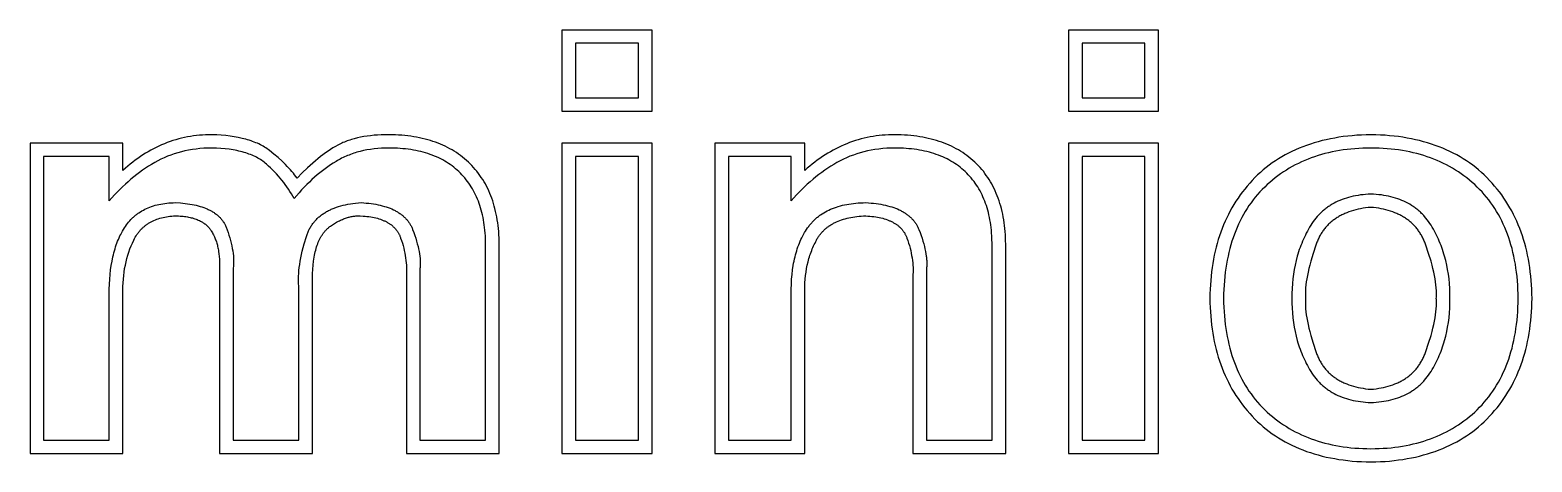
# Model space of a CAD drawing. Header units: millimetres. Extents: x -65 to 613, y -58 to 125.
# Drawn here: x 248.1 to 423.9, y -41.2 to 9.3 of the extents above; entities that cross this region are included whole.
import ezdxf

# ---------------------------------------------------------------- set-up
doc = ezdxf.new("R2010")
doc.units = ezdxf.units.MM
doc.header["$MEASUREMENT"] = 0
doc.layers.add('DEFAULT', color=7, linetype='Continuous')

msp = doc.modelspace()

# ---------------------------------------------------------------- linework, layer by layer
at = {"layer": 'DEFAULT'}
for points in [[(310.39, -0.16), (320.93, -0.16), (320.93, 9.34), (310.39, 9.34), (310.39, -0.16)], [(369.66, -0.16), (380.2, -0.16), (380.2, 9.34), (369.66, 9.34), (369.66, -0.16)], [(311.98, 7.79), (311.98, 1.39), (319.33, 1.39), (319.33, 7.79), (311.98, 7.79)], [(371.26, 7.79), (371.26, 1.39), (378.6, 1.39), (378.6, 7.79), (371.26, 7.79)], [(248.14, -40.23), (259, -40.23), (259, -21.6), (259.01, -20.7), (259.03, -20.27), (259.06, -19.83), (259.1, -19.41), (259.15, -18.99), (259.21, -18.59), (259.29, -18.18), (259.37, -17.79), (259.47, -17.41), (259.57, -17.03), (259.69, -16.66), (259.82, -16.29), (259.96, -15.94), (260.11, -15.59), (260.27, -15.25), (260.36, -15.08), (260.45, -14.92), (260.54, -14.76), (260.59, -14.69), (260.64, -14.61), (260.69, -14.54), (260.74, -14.46), (260.79, -14.39), (260.85, -14.32), (260.9, -14.25), (260.96, -14.19), (261.02, -14.12), (261.08, -14.06), (261.14, -13.99), (261.2, -13.93), (261.26, -13.87), (261.32, -13.81), (261.38, -13.75), (261.45, -13.69), (261.52, -13.64), (261.58, -13.58), (261.65, -13.53), (261.72, -13.48), (261.79, -13.42), (261.86, -13.37), (261.93, -13.33), (262.01, -13.28), (262.08, -13.23), (262.16, -13.19), (262.23, -13.14), (262.31, -13.1), (262.39, -13.06), (262.47, -13.02), (262.55, -12.98), (262.63, -12.94), (262.8, -12.87), (262.97, -12.81), (263.15, -12.75), (263.33, -12.69), (263.52, -12.64), (263.71, -12.59), (263.9, -12.55), (264.1, -12.52), (264.3, -12.49), (264.51, -12.46), (264.72, -12.44), (264.93, -12.42), (265.15, -12.41), (265.52, -12.42), (265.7, -12.43), (265.88, -12.45), (266.05, -12.46), (266.22, -12.48), (266.38, -12.5), (266.55, -12.53), (266.7, -12.56), (266.86, -12.59), (267.01, -12.63), (267.15, -12.66), (267.29, -12.71), (267.43, -12.75), (267.57, -12.8), (267.7, -12.85), (267.83, -12.9), (267.95, -12.96), (268.07, -13.02), (268.18, -13.08), (268.24, -13.11), (268.3, -13.15), (268.35, -13.18), (268.41, -13.22), (268.46, -13.25), (268.51, -13.29), (268.56, -13.33), (268.61, -13.36), (268.66, -13.4), (268.71, -13.44), (268.75, -13.48), (268.8, -13.52), (268.85, -13.57), (268.89, -13.61), (268.93, -13.65), (268.98, -13.7), (269.02, -13.74), (269.06, -13.79), (269.1, -13.83), (269.14, -13.88), (269.17, -13.93), (269.21, -13.98), (269.25, -14.03), (269.28, -14.08), (269.35, -14.18), (269.42, -14.29), (269.48, -14.4), (269.54, -14.5), (269.6, -14.62), (269.65, -14.73), (269.71, -14.85), (269.76, -14.97), (269.81, -15.09), (269.86, -15.21), (269.9, -15.34), (269.95, -15.46), (269.99, -15.59), (270.02, -15.73), (270.06, -15.86), (270.09, -16), (270.12, -16.14), (270.15, -16.28), (270.18, -16.42), (270.21, -16.57), (270.25, -16.87), (270.28, -17.17), (270.3, -17.49), (270.32, -17.82), (270.32, -18.15), (270.32, -40.23), (281.19, -40.23), (281.19, -19.18), (281.22, -18.67), (281.26, -18.17), (281.32, -17.7), (281.35, -17.47), (281.39, -17.25), (281.43, -17.03), (281.47, -16.82), (281.52, -16.62), (281.57, -16.42), (281.62, -16.22), (281.68, -16.04), (281.74, -15.85), (281.8, -15.68), (281.87, -15.51), (281.94, -15.34), (282.02, -15.18), (282.09, -15.03), (282.18, -14.88), (282.22, -14.81), (282.26, -14.74), (282.31, -14.67), (282.35, -14.6), (282.4, -14.53), (282.44, -14.47), (282.49, -14.4), (282.54, -14.34), (282.59, -14.28), (282.64, -14.22), (282.69, -14.16), (282.74, -14.11), (282.79, -14.05), (282.84, -14), (282.9, -13.95), (282.95, -13.9), (283.01, -13.85), (283.07, -13.8), (283.12, -13.75), (283.18, -13.71), (283.24, -13.66), (283.3, -13.62), (283.54, -13.46), (283.78, -13.31), (284.02, -13.17), (284.25, -13.05), (284.37, -12.99), (284.48, -12.93), (284.6, -12.88), (284.71, -12.83), (284.83, -12.78), (284.94, -12.74), (285.05, -12.69), (285.17, -12.65), (285.28, -12.62), (285.39, -12.58), (285.5, -12.55), (285.61, -12.53), (285.72, -12.5), (285.83, -12.48), (285.94, -12.46), (286.04, -12.44), (286.15, -12.43), (286.26, -12.42), (286.36, -12.41), (286.47, -12.4), (286.58, -12.4), (286.68, -12.4), (286.78, -12.41), (287.12, -12.43), (287.35, -12.45), (287.57, -12.47), (287.79, -12.5), (288, -12.53), (288.21, -12.57), (288.41, -12.61), (288.6, -12.65), (288.79, -12.7), (288.97, -12.75), (289.15, -12.81), (289.32, -12.87), (289.48, -12.94), (289.56, -12.98), (289.64, -13.01), (289.72, -13.05), (289.8, -13.09), (289.87, -13.12), (289.94, -13.17), (290.02, -13.21), (290.09, -13.25), (290.15, -13.29), (290.22, -13.34), (290.29, -13.38), (290.35, -13.43), (290.42, -13.48), (290.48, -13.52), (290.54, -13.57), (290.59, -13.62), (290.65, -13.68), (290.71, -13.73), (290.76, -13.78), (290.81, -13.84), (290.87, -13.89), (290.92, -13.95), (290.96, -14.01), (291.01, -14.07), (291.06, -14.13), (291.1, -14.19), (291.14, -14.25), (291.18, -14.32), (291.22, -14.38), (291.26, -14.45), (291.3, -14.51), (291.33, -14.58), (291.37, -14.65), (291.4, -14.72), (291.43, -14.79), (291.46, -14.86), (291.49, -14.94), (291.51, -15.01), (291.61, -15.31), (291.71, -15.61), (291.79, -15.9), (291.87, -16.19), (291.93, -16.48), (292, -16.77), (292.05, -17.06), (292.09, -17.34), (292.13, -17.62), (292.16, -17.9), (292.18, -18.18), (292.2, -18.45), (292.2, -18.72), (292.2, -19), (292.19, -19.26), (292.18, -19.53), (292.18, -40.23), (303.04, -40.23), (303.04, -15.73), (303.04, -15.35), (303.03, -14.98), (303.01, -14.62), (302.98, -14.26), (302.95, -13.9), (302.91, -13.56), (302.87, -13.21), (302.82, -12.87), (302.76, -12.54), (302.69, -12.21), (302.62, -11.89), (302.55, -11.57), (302.46, -11.26), (302.37, -10.95), (302.28, -10.65), (302.17, -10.35), (302.06, -10.06), (301.95, -9.78), (301.82, -9.49), (301.7, -9.22), (301.56, -8.95), (301.42, -8.68), (301.27, -8.42), (301.12, -8.17), (300.95, -7.92), (300.79, -7.68), (300.61, -7.44), (300.43, -7.2), (300.24, -6.98), (300.05, -6.75), (299.85, -6.53), (299.64, -6.32), (299.43, -6.12), (299.21, -5.92), (298.99, -5.72), (298.76, -5.53), (298.53, -5.35), (298.29, -5.18), (298.04, -5.01), (297.79, -4.85), (297.54, -4.7), (297.27, -4.55), (297.01, -4.4), (296.73, -4.27), (296.46, -4.14), (296.17, -4.02), (295.88, -3.9), (295.59, -3.79), (295.29, -3.69), (294.99, -3.59), (294.68, -3.5), (294.36, -3.42), (294.04, -3.34), (293.71, -3.27), (293.38, -3.2), (293.04, -3.15), (292.7, -3.09), (292.35, -3.05), (291.99, -3.01), (291.63, -2.98), (291.27, -2.95), (290.9, -2.93), (290.14, -2.91), (289.69, -2.92), (289.24, -2.93), (288.81, -2.95), (288.39, -2.98), (287.98, -3.03), (287.58, -3.08), (287.19, -3.14), (286.81, -3.21), (286.44, -3.29), (286.08, -3.38), (285.74, -3.48), (285.57, -3.54), (285.4, -3.59), (285.24, -3.65), (285.08, -3.71), (284.92, -3.78), (284.76, -3.84), (284.61, -3.91), (284.46, -3.98), (284.31, -4.06), (284.17, -4.13), (283.88, -4.29), (283.59, -4.46), (283.3, -4.64), (283.01, -4.84), (282.72, -5.04), (282.42, -5.26), (282.12, -5.48), (281.83, -5.72), (281.53, -5.97), (281.22, -6.23), (280.62, -6.78), (280, -7.37), (279.38, -8.01), (279.25, -7.82), (279.1, -7.62), (278.95, -7.42), (278.78, -7.23), (278.61, -7.03), (278.43, -6.83), (278.24, -6.63), (278.05, -6.42), (277.84, -6.22), (277.63, -6.01), (277.17, -5.6), (276.68, -5.18), (276.16, -4.76), (276.02, -4.65), (275.87, -4.55), (275.73, -4.45), (275.57, -4.36), (275.42, -4.26), (275.26, -4.17), (275.09, -4.09), (274.92, -4), (274.74, -3.92), (274.56, -3.85), (274.38, -3.77), (274.19, -3.7), (274, -3.63), (273.8, -3.57), (273.59, -3.51), (273.38, -3.45), (273.17, -3.39), (272.95, -3.34), (272.5, -3.24), (272.04, -3.15), (271.55, -3.08), (271.04, -3.02), (270.52, -2.97), (269.98, -2.94), (269.41, -2.91), (269.05, -2.92), (268.68, -2.93), (268.32, -2.95), (267.96, -2.98), (267.61, -3.02), (267.25, -3.06), (266.9, -3.12), (266.56, -3.18), (266.21, -3.25), (265.87, -3.33), (265.53, -3.41), (265.19, -3.51), (264.86, -3.61), (264.52, -3.72), (264.19, -3.84), (263.87, -3.97), (263.54, -4.1), (263.22, -4.25), (262.9, -4.4), (262.59, -4.56), (262.28, -4.72), (261.96, -4.9), (261.66, -5.08), (261.35, -5.28), (261.05, -5.48), (260.75, -5.68), (260.45, -5.9), (260.16, -6.13), (259.86, -6.36), (259.58, -6.6), (259.29, -6.85), (259, -7.11), (259, -3.91), (248.14, -3.91), (248.14, -40.23)], [(328.27, -40.23), (338.81, -40.23), (338.81, -21.6), (338.8, -20.7), (338.82, -20.27), (338.85, -19.83), (338.89, -19.41), (338.95, -18.99), (339.02, -18.59), (339.1, -18.18), (339.19, -17.79), (339.29, -17.41), (339.35, -17.21), (339.41, -17.03), (339.47, -16.84), (339.54, -16.66), (339.61, -16.47), (339.68, -16.29), (339.75, -16.11), (339.83, -15.94), (339.91, -15.76), (340, -15.59), (340.08, -15.42), (340.17, -15.25), (340.22, -15.16), (340.27, -15.08), (340.32, -15), (340.37, -14.92), (340.42, -14.84), (340.47, -14.76), (340.53, -14.69), (340.59, -14.61), (340.64, -14.54), (340.7, -14.46), (340.76, -14.39), (340.83, -14.32), (340.89, -14.25), (340.95, -14.19), (341.02, -14.12), (341.09, -14.06), (341.16, -13.99), (341.23, -13.93), (341.3, -13.87), (341.37, -13.81), (341.44, -13.75), (341.52, -13.69), (341.6, -13.64), (341.67, -13.58), (341.75, -13.53), (341.84, -13.48), (341.92, -13.42), (342, -13.37), (342.09, -13.33), (342.17, -13.28), (342.26, -13.23), (342.35, -13.19), (342.53, -13.1), (342.72, -13.02), (342.92, -12.94), (343.12, -12.87), (343.32, -12.81), (343.53, -12.75), (343.75, -12.69), (343.97, -12.64), (344.2, -12.59), (344.43, -12.55), (344.67, -12.52), (344.91, -12.49), (345.16, -12.46), (345.41, -12.44), (345.67, -12.42), (345.94, -12.41), (346.18, -12.43), (346.42, -12.45), (346.65, -12.47), (346.88, -12.5), (347.1, -12.53), (347.31, -12.57), (347.52, -12.61), (347.72, -12.65), (347.92, -12.7), (348.11, -12.75), (348.29, -12.81), (348.47, -12.87), (348.64, -12.94), (348.73, -12.98), (348.81, -13.01), (348.89, -13.05), (348.97, -13.09), (349.05, -13.12), (349.12, -13.17), (349.2, -13.21), (349.27, -13.25), (349.34, -13.29), (349.41, -13.34), (349.48, -13.38), (349.55, -13.43), (349.61, -13.48), (349.68, -13.52), (349.74, -13.57), (349.8, -13.62), (349.86, -13.68), (349.92, -13.73), (349.97, -13.78), (350.03, -13.84), (350.08, -13.89), (350.13, -13.95), (350.19, -14.01), (350.23, -14.07), (350.28, -14.13), (350.33, -14.19), (350.37, -14.25), (350.41, -14.32), (350.46, -14.38), (350.5, -14.45), (350.53, -14.51), (350.57, -14.58), (350.61, -14.65), (350.64, -14.72), (350.67, -14.79), (350.7, -14.86), (350.73, -14.94), (350.76, -15.01), (350.86, -15.31), (350.96, -15.61), (351.05, -15.9), (351.12, -16.19), (351.2, -16.48), (351.26, -16.77), (351.31, -17.06), (351.36, -17.34), (351.4, -17.62), (351.43, -17.9), (351.45, -18.18), (351.47, -18.45), (351.48, -18.72), (351.47, -19), (351.46, -19.26), (351.45, -19.53), (351.45, -40.23), (362.32, -40.23), (362.32, -15.73), (362.31, -15.35), (362.3, -14.98), (362.28, -14.62), (362.25, -14.26), (362.22, -13.9), (362.18, -13.56), (362.14, -13.21), (362.09, -12.87), (362.03, -12.54), (361.97, -12.21), (361.89, -11.89), (361.82, -11.57), (361.73, -11.26), (361.64, -10.95), (361.55, -10.65), (361.44, -10.35), (361.33, -10.06), (361.22, -9.78), (361.09, -9.49), (360.96, -9.22), (360.83, -8.95), (360.69, -8.68), (360.54, -8.42), (360.38, -8.17), (360.22, -7.92), (360.05, -7.68), (359.88, -7.44), (359.7, -7.2), (359.51, -6.98), (359.31, -6.75), (359.11, -6.53), (358.91, -6.32), (358.69, -6.12), (358.47, -5.92), (358.25, -5.72), (358.02, -5.53), (357.78, -5.35), (357.54, -5.18), (357.3, -5.01), (357.04, -4.85), (356.79, -4.7), (356.52, -4.55), (356.25, -4.4), (355.98, -4.27), (355.7, -4.14), (355.41, -4.02), (355.12, -3.9), (354.83, -3.79), (354.52, -3.69), (354.22, -3.59), (353.9, -3.5), (353.59, -3.42), (353.26, -3.34), (352.93, -3.27), (352.6, -3.2), (352.26, -3.15), (351.91, -3.09), (351.56, -3.05), (351.2, -3.01), (350.84, -2.98), (350.47, -2.95), (350.09, -2.93), (349.33, -2.91), (348.96, -2.92), (348.59, -2.93), (348.23, -2.95), (347.86, -2.98), (347.5, -3.02), (347.15, -3.06), (346.79, -3.12), (346.44, -3.18), (346.09, -3.25), (345.74, -3.33), (345.4, -3.41), (345.06, -3.51), (344.72, -3.61), (344.39, -3.72), (344.05, -3.84), (343.72, -3.97), (343.4, -4.1), (343.07, -4.25), (342.75, -4.4), (342.43, -4.56), (342.11, -4.72), (341.8, -4.9), (341.49, -5.08), (341.18, -5.28), (340.87, -5.48), (340.57, -5.68), (340.27, -5.9), (339.97, -6.13), (339.68, -6.36), (339.38, -6.6), (339.09, -6.85), (338.81, -7.11), (338.81, -3.91), (328.27, -3.91), (328.27, -40.23)], [(405.06, -2.91), (404.5, -2.93), (403.95, -2.95), (403.41, -2.98), (402.88, -3.03), (402.35, -3.08), (401.83, -3.14), (401.32, -3.22), (400.82, -3.3), (400.33, -3.39), (399.84, -3.5), (399.36, -3.61), (398.89, -3.73), (398.43, -3.86), (397.98, -4.01), (397.53, -4.16), (397.09, -4.32), (396.66, -4.49), (396.24, -4.67), (395.82, -4.87), (395.42, -5.07), (395.02, -5.28), (394.63, -5.5), (394.25, -5.73), (393.88, -5.97), (393.51, -6.22), (393.15, -6.48), (392.8, -6.76), (392.46, -7.04), (392.13, -7.33), (391.8, -7.63), (391.48, -7.94), (391.17, -8.26), (390.87, -8.59), (390.58, -8.92), (390.3, -9.27), (390.02, -9.61), (389.76, -9.97), (389.51, -10.33), (389.26, -10.7), (389.03, -11.07), (388.8, -11.46), (388.58, -11.84), (388.38, -12.24), (388.18, -12.64), (387.99, -13.05), (387.81, -13.46), (387.64, -13.89), (387.49, -14.31), (387.33, -14.75), (387.19, -15.19), (387.06, -15.64), (386.94, -16.09), (386.83, -16.55), (386.73, -17.02), (386.63, -17.5), (386.55, -17.98), (386.47, -18.47), (386.41, -18.96), (386.35, -19.46), (386.31, -19.97), (386.27, -20.48), (386.24, -21.01), (386.22, -21.53), (386.22, -22.07), (386.22, -22.6), (386.24, -23.13), (386.27, -23.65), (386.31, -24.16), (386.35, -24.67), (386.41, -25.17), (386.47, -25.67), (386.55, -26.16), (386.63, -26.64), (386.73, -27.11), (386.83, -27.58), (386.94, -28.04), (387.06, -28.5), (387.19, -28.94), (387.33, -29.38), (387.49, -29.82), (387.64, -30.25), (387.81, -30.67), (387.99, -31.08), (388.18, -31.49), (388.38, -31.89), (388.58, -32.29), (388.8, -32.68), (389.03, -33.06), (389.26, -33.43), (389.51, -33.8), (389.76, -34.16), (390.02, -34.52), (390.3, -34.87), (390.58, -35.21), (390.87, -35.55), (391.17, -35.87), (391.48, -36.2), (391.8, -36.51), (392.13, -36.81), (392.46, -37.1), (392.8, -37.38), (393.15, -37.65), (393.51, -37.91), (393.88, -38.16), (394.25, -38.4), (394.63, -38.63), (395.02, -38.86), (395.42, -39.07), (395.82, -39.27), (396.24, -39.46), (396.66, -39.64), (397.09, -39.81), (397.53, -39.98), (397.98, -40.13), (398.43, -40.27), (398.89, -40.4), (399.36, -40.53), (399.84, -40.64), (400.33, -40.74), (400.82, -40.83), (401.32, -40.92), (401.83, -40.99), (402.35, -41.05), (402.88, -41.11), (403.41, -41.15), (403.95, -41.18), (404.5, -41.21), (405.06, -41.22), (405.62, -41.21), (406.17, -41.18), (406.71, -41.15), (407.24, -41.11), (407.77, -41.05), (408.29, -40.99), (408.8, -40.92), (409.3, -40.83), (409.8, -40.74), (410.28, -40.64), (410.76, -40.53), (411.23, -40.4), (411.69, -40.27), (412.15, -40.13), (412.59, -39.98), (413.03, -39.81), (413.46, -39.64), (413.88, -39.46), (414.3, -39.27), (414.7, -39.07), (415.1, -38.86), (415.49, -38.63), (415.87, -38.4), (416.25, -38.16), (416.61, -37.91), (416.97, -37.65), (417.32, -37.38), (417.66, -37.1), (418, -36.81), (418.32, -36.51), (418.64, -36.2), (418.95, -35.87), (419.25, -35.55), (419.54, -35.21), (419.82, -34.87), (420.1, -34.52), (420.36, -34.16), (420.61, -33.8), (420.86, -33.43), (421.09, -33.06), (421.32, -32.68), (421.54, -32.29), (421.74, -31.89), (421.94, -31.49), (422.13, -31.08), (422.31, -30.67), (422.48, -30.25), (422.64, -29.82), (422.79, -29.38), (422.93, -28.94), (423.06, -28.5), (423.18, -28.04), (423.29, -27.58), (423.39, -27.11), (423.49, -26.64), (423.57, -26.16), (423.65, -25.67), (423.71, -25.17), (423.77, -24.67), (423.81, -24.16), (423.85, -23.65), (423.88, -23.13), (423.9, -22.6), (423.91, -22.07), (423.9, -21.53), (423.88, -21.01), (423.85, -20.48), (423.81, -19.97), (423.77, -19.46), (423.71, -18.96), (423.65, -18.47), (423.57, -17.98), (423.49, -17.5), (423.39, -17.02), (423.29, -16.55), (423.18, -16.09), (423.06, -15.64), (422.93, -15.19), (422.79, -14.75), (422.64, -14.31), (422.48, -13.89), (422.31, -13.46), (422.13, -13.05), (421.94, -12.64), (421.74, -12.24), (421.54, -11.84), (421.32, -11.46), (421.09, -11.07), (420.86, -10.7), (420.61, -10.33), (420.36, -9.97), (420.1, -9.61), (419.82, -9.27), (419.54, -8.92), (419.25, -8.59), (418.95, -8.26), (418.64, -7.94), (418.32, -7.63), (418, -7.33), (417.66, -7.04), (417.32, -6.76), (416.97, -6.48), (416.61, -6.22), (416.25, -5.97), (415.87, -5.73), (415.49, -5.5), (415.1, -5.28), (414.7, -5.07), (414.3, -4.87), (413.88, -4.67), (413.46, -4.49), (413.03, -4.32), (412.59, -4.16), (412.15, -4.01), (411.69, -3.86), (411.23, -3.73), (410.76, -3.61), (410.28, -3.5), (409.8, -3.39), (409.3, -3.3), (408.8, -3.22), (408.29, -3.14), (407.77, -3.08), (407.24, -3.03), (406.71, -2.98), (406.17, -2.95), (405.62, -2.93), (405.06, -2.91)], [(249.73, -5.46), (249.73, -38.67), (257.41, -38.67), (257.41, -21.6), (257.41, -21), (257.43, -20.41), (257.46, -19.84), (257.5, -19.28), (257.56, -18.74), (257.64, -18.22), (257.73, -17.71), (257.83, -17.21), (257.89, -16.97), (257.95, -16.73), (258.01, -16.5), (258.08, -16.27), (258.15, -16.05), (258.23, -15.82), (258.31, -15.61), (258.39, -15.39), (258.48, -15.18), (258.57, -14.98), (258.66, -14.77), (258.76, -14.58), (258.86, -14.38), (258.96, -14.19), (259.07, -14), (259.18, -13.82), (259.3, -13.64), (259.42, -13.47), (259.55, -13.3), (259.67, -13.14), (259.81, -12.99), (259.95, -12.84), (260.02, -12.76), (260.09, -12.69), (260.16, -12.62), (260.24, -12.55), (260.31, -12.48), (260.39, -12.42), (260.47, -12.35), (260.55, -12.29), (260.63, -12.23), (260.71, -12.17), (260.79, -12.11), (260.87, -12.05), (261.05, -11.94), (261.22, -11.83), (261.4, -11.73), (261.58, -11.64), (261.77, -11.55), (261.97, -11.46), (262.16, -11.38), (262.37, -11.31), (262.57, -11.24), (262.79, -11.18), (263, -11.12), (263.22, -11.07), (263.45, -11.03), (263.68, -10.99), (263.91, -10.95), (264.15, -10.92), (264.39, -10.9), (264.64, -10.88), (264.89, -10.87), (265.15, -10.86), (265.74, -10.9), (266.03, -10.93), (266.31, -10.96), (266.58, -10.99), (266.84, -11.03), (267.1, -11.08), (267.35, -11.13), (267.59, -11.18), (267.82, -11.24), (268.05, -11.31), (268.26, -11.37), (268.48, -11.45), (268.68, -11.52), (268.88, -11.61), (268.97, -11.65), (269.06, -11.69), (269.16, -11.74), (269.25, -11.79), (269.33, -11.83), (269.42, -11.88), (269.5, -11.93), (269.59, -11.98), (269.67, -12.03), (269.74, -12.09), (269.82, -12.14), (269.9, -12.2), (269.97, -12.26), (270.04, -12.31), (270.11, -12.37), (270.18, -12.43), (270.24, -12.49), (270.31, -12.56), (270.37, -12.62), (270.43, -12.69), (270.49, -12.75), (270.54, -12.82), (270.6, -12.89), (270.65, -12.96), (270.7, -13.03), (270.75, -13.1), (270.8, -13.17), (270.84, -13.25), (270.88, -13.32), (270.93, -13.4), (270.97, -13.48), (271, -13.56), (271.04, -13.64), (271.07, -13.72), (271.2, -14.04), (271.32, -14.37), (271.42, -14.68), (271.52, -15), (271.61, -15.31), (271.69, -15.62), (271.75, -15.92), (271.81, -16.22), (271.86, -16.52), (271.9, -16.81), (271.93, -17.1), (271.94, -17.39), (271.95, -17.67), (271.95, -17.81), (271.95, -17.95), (271.95, -18.09), (271.94, -18.22), (271.93, -18.36), (271.92, -18.49), (271.92, -38.67), (279.59, -38.67), (279.59, -20.71), (279.58, -20.56), (279.57, -20.41), (279.56, -20.26), (279.56, -20.11), (279.55, -19.8), (279.56, -19.48), (279.58, -19.15), (279.61, -18.8), (279.65, -18.45), (279.7, -18.09), (279.76, -17.72), (279.83, -17.33), (279.91, -16.94), (280, -16.54), (280.11, -16.12), (280.22, -15.7), (280.48, -14.82), (280.51, -14.71), (280.55, -14.6), (280.59, -14.49), (280.63, -14.39), (280.68, -14.28), (280.72, -14.18), (280.77, -14.08), (280.82, -13.98), (280.88, -13.88), (280.93, -13.78), (280.99, -13.69), (281.04, -13.59), (281.11, -13.5), (281.17, -13.41), (281.23, -13.32), (281.3, -13.23), (281.37, -13.14), (281.44, -13.06), (281.51, -12.98), (281.59, -12.9), (281.66, -12.82), (281.74, -12.74), (281.82, -12.66), (281.9, -12.58), (281.99, -12.51), (282.08, -12.44), (282.16, -12.37), (282.26, -12.3), (282.35, -12.23), (282.44, -12.17), (282.54, -12.1), (282.64, -12.04), (282.74, -11.98), (282.84, -11.92), (282.95, -11.86), (283.06, -11.8), (283.17, -11.75), (283.28, -11.7), (283.39, -11.64), (283.51, -11.59), (283.74, -11.5), (283.99, -11.41), (284.24, -11.33), (284.5, -11.25), (284.77, -11.18), (285.05, -11.11), (285.34, -11.06), (285.63, -11), (285.93, -10.96), (286.24, -10.92), (286.56, -10.89), (286.89, -10.86), (287.19, -10.88), (287.49, -10.91), (287.78, -10.94), (288.06, -10.98), (288.34, -11.02), (288.61, -11.06), (288.87, -11.12), (289.12, -11.17), (289.36, -11.23), (289.6, -11.3), (289.83, -11.37), (290.05, -11.45), (290.27, -11.53), (290.48, -11.61), (290.68, -11.71), (290.77, -11.75), (290.87, -11.8), (290.96, -11.85), (291.05, -11.9), (291.14, -11.95), (291.23, -12.01), (291.31, -12.06), (291.4, -12.12), (291.48, -12.18), (291.56, -12.24), (291.64, -12.29), (291.71, -12.36), (291.79, -12.42), (291.86, -12.48), (291.93, -12.55), (292, -12.61), (292.07, -12.68), (292.13, -12.75), (292.19, -12.82), (292.26, -12.89), (292.31, -12.96), (292.37, -13.03), (292.43, -13.11), (292.48, -13.18), (292.53, -13.26), (292.58, -13.34), (292.63, -13.42), (292.68, -13.5), (292.72, -13.58), (292.76, -13.67), (292.8, -13.75), (292.84, -13.84), (292.88, -13.92), (292.91, -14.01), (293.04, -14.36), (293.16, -14.71), (293.27, -15.04), (293.37, -15.36), (293.46, -15.68), (293.54, -15.99), (293.61, -16.28), (293.67, -16.57), (293.71, -16.85), (293.75, -17.12), (293.78, -17.39), (293.79, -17.51), (293.8, -17.64), (293.81, -17.76), (293.81, -17.88), (293.81, -18), (293.81, -18.12), (293.8, -18.23), (293.79, -18.35), (293.78, -18.45), (293.77, -18.56), (293.77, -38.67), (301.45, -38.67), (301.45, -15.73), (301.43, -15.06), (301.42, -14.74), (301.39, -14.42), (301.37, -14.1), (301.33, -13.79), (301.3, -13.48), (301.25, -13.18), (301.2, -12.89), (301.15, -12.59), (301.09, -12.31), (301.02, -12.03), (300.95, -11.75), (300.87, -11.48), (300.79, -11.21), (300.7, -10.95), (300.6, -10.69), (300.5, -10.44), (300.4, -10.19), (300.28, -9.95), (300.17, -9.71), (300.04, -9.48), (299.91, -9.25), (299.78, -9.02), (299.64, -8.81), (299.49, -8.59), (299.34, -8.38), (299.19, -8.18), (299.02, -7.98), (298.86, -7.79), (298.68, -7.6), (298.5, -7.41), (298.32, -7.23), (298.13, -7.06), (297.93, -6.89), (297.73, -6.73), (297.53, -6.57), (297.32, -6.42), (297.11, -6.27), (296.89, -6.13), (296.66, -6), (296.43, -5.87), (296.2, -5.75), (295.96, -5.63), (295.72, -5.52), (295.47, -5.41), (295.21, -5.31), (294.95, -5.22), (294.69, -5.13), (294.42, -5.05), (294.15, -4.97), (293.87, -4.89), (293.59, -4.83), (293.3, -4.77), (293, -4.71), (292.71, -4.66), (292.4, -4.62), (292.09, -4.58), (291.78, -4.55), (291.46, -4.52), (291.14, -4.5), (290.81, -4.48), (290.14, -4.47), (289.69, -4.47), (289.25, -4.5), (288.82, -4.53), (288.39, -4.57), (287.97, -4.63), (287.56, -4.7), (287.16, -4.78), (286.77, -4.87), (286.39, -4.97), (286.2, -5.03), (286.02, -5.09), (285.83, -5.15), (285.65, -5.22), (285.47, -5.29), (285.29, -5.36), (285.12, -5.43), (284.94, -5.51), (284.77, -5.59), (284.6, -5.67), (284.43, -5.76), (284.27, -5.85), (284.11, -5.94), (283.95, -6.04), (283.63, -6.24), (283.31, -6.44), (282.99, -6.66), (282.68, -6.89), (282.37, -7.13), (282.06, -7.37), (281.75, -7.63), (281.44, -7.9), (281.13, -8.17), (280.83, -8.46), (280.52, -8.75), (280.22, -9.06), (279.92, -9.37), (279.62, -9.7), (279.03, -10.37), (278.88, -10.1), (278.72, -9.82), (278.55, -9.55), (278.38, -9.28), (278.2, -9.02), (278.01, -8.76), (277.82, -8.5), (277.62, -8.25), (277.42, -8), (277.2, -7.75), (276.99, -7.51), (276.76, -7.27), (276.53, -7.04), (276.29, -6.8), (276.05, -6.58), (275.79, -6.35), (275.66, -6.24), (275.53, -6.13), (275.39, -6.03), (275.25, -5.93), (275.1, -5.83), (274.95, -5.74), (274.79, -5.65), (274.63, -5.56), (274.47, -5.48), (274.3, -5.4), (274.12, -5.32), (273.94, -5.25), (273.76, -5.18), (273.57, -5.11), (273.38, -5.05), (273.18, -4.99), (272.98, -4.93), (272.77, -4.88), (272.56, -4.83), (272.35, -4.78), (272.13, -4.73), (271.9, -4.69), (271.44, -4.62), (270.96, -4.56), (270.46, -4.52), (269.95, -4.48), (269.41, -4.47), (268.94, -4.48), (268.48, -4.5), (268.02, -4.54), (267.57, -4.59), (267.13, -4.65), (266.7, -4.73), (266.27, -4.81), (265.85, -4.91), (265.43, -5.03), (265.02, -5.15), (264.62, -5.29), (264.23, -5.44), (263.84, -5.61), (263.46, -5.79), (263.09, -5.97), (262.73, -6.18), (262.37, -6.39), (262.01, -6.61), (261.66, -6.84), (261.31, -7.08), (260.96, -7.33), (260.62, -7.59), (260.28, -7.86), (259.95, -8.13), (259.62, -8.42), (259.29, -8.71), (258.97, -9.01), (258.65, -9.32), (258.33, -9.64), (258.02, -9.97), (257.71, -10.31), (257.41, -10.65), (257.41, -5.46), (249.73, -5.46)], [(310.39, -40.23), (320.93, -40.23), (320.93, -3.91), (310.39, -3.91), (310.39, -40.23)], [(329.87, -5.46), (329.87, -38.67), (337.21, -38.67), (337.21, -21.6), (337.21, -21), (337.23, -20.41), (337.26, -19.84), (337.31, -19.28), (337.37, -18.74), (337.45, -18.22), (337.5, -17.96), (337.55, -17.71), (337.6, -17.46), (337.66, -17.21), (337.72, -16.97), (337.79, -16.73), (337.86, -16.5), (337.93, -16.27), (338.01, -16.05), (338.09, -15.82), (338.18, -15.61), (338.27, -15.39), (338.36, -15.18), (338.46, -14.98), (338.57, -14.77), (338.67, -14.58), (338.78, -14.38), (338.9, -14.19), (339.01, -14), (339.14, -13.82), (339.2, -13.73), (339.26, -13.64), (339.33, -13.56), (339.4, -13.47), (339.47, -13.39), (339.54, -13.3), (339.61, -13.22), (339.68, -13.14), (339.75, -13.06), (339.83, -12.99), (339.91, -12.91), (339.98, -12.84), (340.06, -12.76), (340.14, -12.69), (340.23, -12.62), (340.31, -12.55), (340.39, -12.48), (340.48, -12.42), (340.57, -12.35), (340.66, -12.29), (340.84, -12.17), (341.03, -12.05), (341.22, -11.94), (341.42, -11.83), (341.62, -11.73), (341.83, -11.64), (342.05, -11.55), (342.27, -11.46), (342.5, -11.38), (342.73, -11.31), (342.97, -11.24), (343.21, -11.18), (343.46, -11.12), (343.71, -11.07), (343.97, -11.03), (344.23, -10.99), (344.5, -10.95), (344.78, -10.92), (345.06, -10.9), (345.35, -10.88), (345.64, -10.87), (345.94, -10.86), (346.25, -10.88), (346.56, -10.91), (346.86, -10.94), (347.15, -10.98), (347.44, -11.02), (347.71, -11.06), (347.98, -11.12), (348.24, -11.17), (348.5, -11.23), (348.74, -11.3), (348.98, -11.37), (349.21, -11.45), (349.43, -11.53), (349.64, -11.61), (349.85, -11.71), (349.95, -11.75), (350.05, -11.8), (350.14, -11.85), (350.24, -11.9), (350.33, -11.95), (350.42, -12.01), (350.51, -12.06), (350.59, -12.12), (350.68, -12.18), (350.76, -12.24), (350.84, -12.29), (350.92, -12.36), (351, -12.42), (351.07, -12.48), (351.14, -12.55), (351.22, -12.61), (351.28, -12.68), (351.35, -12.75), (351.42, -12.82), (351.48, -12.89), (351.54, -12.96), (351.6, -13.03), (351.66, -13.11), (351.71, -13.18), (351.76, -13.26), (351.82, -13.34), (351.87, -13.42), (351.91, -13.5), (351.96, -13.58), (352, -13.67), (352.04, -13.75), (352.08, -13.84), (352.12, -13.92), (352.16, -14.01), (352.29, -14.36), (352.41, -14.71), (352.53, -15.04), (352.63, -15.36), (352.72, -15.68), (352.8, -15.99), (352.87, -16.28), (352.93, -16.57), (352.98, -16.85), (353.02, -17.12), (353.04, -17.26), (353.05, -17.39), (353.06, -17.51), (353.07, -17.64), (353.08, -17.76), (353.08, -17.88), (353.08, -18), (353.08, -18.12), (353.07, -18.23), (353.07, -18.35), (353.06, -18.45), (353.04, -18.56), (353.04, -38.67), (360.72, -38.67), (360.72, -15.73), (360.7, -15.06), (360.69, -14.74), (360.67, -14.42), (360.64, -14.1), (360.61, -13.79), (360.57, -13.48), (360.52, -13.18), (360.47, -12.89), (360.42, -12.59), (360.36, -12.31), (360.29, -12.03), (360.22, -11.75), (360.14, -11.48), (360.06, -11.21), (359.97, -10.95), (359.87, -10.69), (359.77, -10.44), (359.66, -10.19), (359.55, -9.95), (359.43, -9.71), (359.31, -9.48), (359.18, -9.25), (359.05, -9.02), (358.91, -8.81), (358.76, -8.59), (358.61, -8.38), (358.45, -8.18), (358.29, -7.98), (358.12, -7.79), (357.94, -7.6), (357.76, -7.41), (357.58, -7.23), (357.39, -7.06), (357.19, -6.89), (356.99, -6.73), (356.79, -6.57), (356.57, -6.42), (356.36, -6.27), (356.14, -6.13), (355.91, -6), (355.68, -5.87), (355.45, -5.75), (355.2, -5.63), (354.96, -5.52), (354.71, -5.41), (354.45, -5.31), (354.19, -5.22), (353.92, -5.13), (353.65, -5.05), (353.38, -4.97), (353.1, -4.89), (352.81, -4.83), (352.52, -4.77), (352.22, -4.71), (351.92, -4.66), (351.61, -4.62), (351.3, -4.58), (350.99, -4.55), (350.67, -4.52), (350.34, -4.5), (350.01, -4.48), (349.33, -4.47), (348.85, -4.48), (348.39, -4.5), (347.92, -4.54), (347.47, -4.59), (347.02, -4.65), (346.58, -4.73), (346.15, -4.81), (345.72, -4.91), (345.3, -5.03), (344.89, -5.15), (344.49, -5.29), (344.09, -5.44), (343.7, -5.61), (343.32, -5.79), (342.94, -5.97), (342.57, -6.18), (342.21, -6.39), (341.85, -6.61), (341.49, -6.84), (341.14, -7.08), (340.79, -7.33), (340.44, -7.59), (340.1, -7.86), (339.77, -8.13), (339.43, -8.42), (339.1, -8.71), (338.78, -9.01), (338.46, -9.32), (338.14, -9.64), (337.83, -9.97), (337.52, -10.31), (337.21, -10.65), (337.21, -5.46), (329.87, -5.46)], [(369.66, -40.23), (380.2, -40.23), (380.2, -3.91), (369.66, -3.91), (369.66, -40.23)], [(405.06, -4.47), (404.58, -4.47), (404.1, -4.49), (403.64, -4.51), (403.17, -4.55), (402.72, -4.59), (402.26, -4.64), (401.82, -4.7), (401.38, -4.77), (400.95, -4.84), (400.52, -4.93), (400.1, -5.02), (399.68, -5.13), (399.27, -5.24), (398.87, -5.36), (398.47, -5.49), (398.08, -5.63), (397.7, -5.78), (397.32, -5.93), (396.94, -6.1), (396.57, -6.27), (396.21, -6.45), (395.86, -6.64), (395.51, -6.84), (395.16, -7.05), (394.83, -7.27), (394.49, -7.5), (394.17, -7.73), (393.85, -7.97), (393.53, -8.23), (393.23, -8.49), (392.92, -8.76), (392.63, -9.04), (392.34, -9.32), (392.06, -9.62), (391.79, -9.92), (391.53, -10.23), (391.27, -10.55), (391.03, -10.87), (390.79, -11.21), (390.57, -11.55), (390.35, -11.9), (390.14, -12.25), (389.94, -12.62), (389.75, -12.99), (389.57, -13.37), (389.4, -13.76), (389.23, -14.15), (389.08, -14.56), (388.93, -14.97), (388.8, -15.39), (388.67, -15.81), (388.55, -16.25), (388.44, -16.69), (388.34, -17.14), (388.24, -17.6), (388.16, -18.06), (388.09, -18.54), (388.02, -19.02), (387.96, -19.51), (387.92, -20), (387.88, -20.51), (387.85, -21.02), (387.82, -21.54), (387.81, -22.07), (387.82, -22.59), (387.85, -23.11), (387.88, -23.63), (387.92, -24.13), (387.96, -24.63), (388.02, -25.12), (388.09, -25.6), (388.16, -26.07), (388.24, -26.54), (388.34, -26.99), (388.44, -27.44), (388.55, -27.89), (388.67, -28.32), (388.8, -28.75), (388.93, -29.17), (389.08, -29.58), (389.23, -29.98), (389.4, -30.38), (389.57, -30.76), (389.75, -31.14), (389.94, -31.52), (390.14, -31.88), (390.35, -32.24), (390.57, -32.59), (390.79, -32.93), (391.03, -33.26), (391.27, -33.59), (391.53, -33.9), (391.79, -34.21), (392.06, -34.52), (392.34, -34.81), (392.63, -35.1), (392.92, -35.38), (393.23, -35.65), (393.53, -35.91), (393.85, -36.16), (394.17, -36.4), (394.49, -36.64), (394.83, -36.86), (395.16, -37.08), (395.51, -37.29), (395.86, -37.49), (396.21, -37.68), (396.57, -37.86), (396.94, -38.04), (397.32, -38.2), (397.7, -38.36), (398.08, -38.5), (398.47, -38.64), (398.87, -38.77), (399.27, -38.89), (399.68, -39.01), (400.1, -39.11), (400.52, -39.2), (400.95, -39.29), (401.38, -39.37), (401.82, -39.44), (402.26, -39.49), (402.72, -39.55), (403.17, -39.59), (403.64, -39.62), (404.1, -39.65), (404.58, -39.66), (405.06, -39.67), (405.54, -39.66), (406.02, -39.65), (406.49, -39.62), (406.95, -39.59), (407.41, -39.55), (407.86, -39.49), (408.3, -39.44), (408.74, -39.37), (409.17, -39.29), (409.6, -39.2), (410.02, -39.11), (410.44, -39.01), (410.85, -38.89), (411.25, -38.77), (411.65, -38.64), (412.04, -38.5), (412.43, -38.36), (412.8, -38.2), (413.18, -38.04), (413.55, -37.86), (413.91, -37.68), (414.26, -37.49), (414.61, -37.29), (414.96, -37.08), (415.29, -36.86), (415.63, -36.64), (415.95, -36.4), (416.27, -36.16), (416.59, -35.91), (416.89, -35.65), (417.2, -35.38), (417.49, -35.1), (417.78, -34.81), (418.06, -34.52), (418.33, -34.21), (418.59, -33.9), (418.85, -33.59), (419.09, -33.26), (419.33, -32.93), (419.55, -32.59), (419.77, -32.24), (419.98, -31.88), (420.18, -31.52), (420.37, -31.14), (420.55, -30.76), (420.72, -30.38), (420.89, -29.98), (421.04, -29.58), (421.19, -29.17), (421.32, -28.75), (421.45, -28.32), (421.57, -27.89), (421.68, -27.44), (421.78, -26.99), (421.88, -26.54), (421.96, -26.07), (422.03, -25.6), (422.1, -25.12), (422.16, -24.63), (422.21, -24.13), (422.24, -23.63), (422.27, -23.11), (422.3, -22.59), (422.31, -22.07), (422.3, -21.54), (422.27, -21.02), (422.24, -20.51), (422.21, -20), (422.16, -19.51), (422.1, -19.02), (422.03, -18.54), (421.96, -18.06), (421.88, -17.6), (421.78, -17.14), (421.68, -16.69), (421.57, -16.25), (421.45, -15.81), (421.32, -15.39), (421.19, -14.97), (421.04, -14.56), (420.89, -14.15), (420.72, -13.76), (420.55, -13.37), (420.37, -12.99), (420.18, -12.62), (419.98, -12.25), (419.77, -11.9), (419.55, -11.55), (419.33, -11.21), (419.09, -10.87), (418.85, -10.55), (418.59, -10.23), (418.33, -9.92), (418.06, -9.62), (417.78, -9.32), (417.49, -9.04), (417.2, -8.76), (416.89, -8.49), (416.59, -8.23), (416.27, -7.97), (415.95, -7.73), (415.63, -7.5), (415.29, -7.27), (414.96, -7.05), (414.61, -6.84), (414.26, -6.64), (413.91, -6.45), (413.55, -6.27), (413.18, -6.1), (412.8, -5.93), (412.43, -5.78), (412.04, -5.63), (411.65, -5.49), (411.25, -5.36), (410.85, -5.24), (410.44, -5.13), (410.02, -5.02), (409.6, -4.93), (409.17, -4.84), (408.74, -4.77), (408.3, -4.7), (407.86, -4.64), (407.41, -4.59), (406.95, -4.55), (406.49, -4.51), (406.02, -4.49), (405.54, -4.47), (405.06, -4.47)], [(311.98, -5.46), (311.98, -38.67), (319.33, -38.67), (319.33, -5.46), (311.98, -5.46)], [(371.26, -5.46), (371.26, -38.67), (378.6, -38.67), (378.6, -5.46), (371.26, -5.46)], [(405.06, -9.87), (404.75, -9.88), (404.44, -9.91), (404.14, -9.94), (403.84, -9.97), (403.55, -10.02), (403.27, -10.07), (402.99, -10.12), (402.72, -10.19), (402.45, -10.26), (402.19, -10.33), (401.93, -10.42), (401.68, -10.51), (401.44, -10.6), (401.2, -10.71), (400.97, -10.82), (400.74, -10.94), (400.52, -11.06), (400.3, -11.19), (400.2, -11.26), (400.09, -11.33), (399.99, -11.4), (399.89, -11.47), (399.79, -11.55), (399.69, -11.62), (399.59, -11.7), (399.5, -11.78), (399.4, -11.86), (399.31, -11.95), (399.22, -12.03), (399.13, -12.12), (399.04, -12.21), (398.95, -12.3), (398.87, -12.39), (398.78, -12.48), (398.62, -12.67), (398.46, -12.87), (398.31, -13.08), (398.16, -13.29), (398.02, -13.51), (397.88, -13.73), (397.75, -13.96), (397.63, -14.2), (397.5, -14.43), (397.39, -14.67), (397.27, -14.9), (397.16, -15.14), (397.06, -15.39), (396.96, -15.63), (396.86, -15.87), (396.77, -16.12), (396.68, -16.37), (396.6, -16.62), (396.52, -16.88), (396.44, -17.13), (396.3, -17.65), (396.18, -18.17), (396.08, -18.71), (395.99, -19.25), (395.92, -19.8), (395.87, -20.35), (395.84, -20.92), (395.82, -21.49), (395.82, -22.65), (395.84, -23.22), (395.87, -23.78), (395.92, -24.34), (395.99, -24.89), (396.08, -25.43), (396.18, -25.96), (396.3, -26.49), (396.44, -27), (396.52, -27.26), (396.6, -27.51), (396.68, -27.76), (396.77, -28.01), (396.86, -28.26), (396.96, -28.51), (397.06, -28.75), (397.16, -28.99), (397.27, -29.23), (397.39, -29.47), (397.5, -29.7), (397.63, -29.94), (397.75, -30.17), (397.88, -30.4), (398.02, -30.63), (398.16, -30.84), (398.31, -31.06), (398.46, -31.26), (398.62, -31.46), (398.78, -31.65), (398.87, -31.75), (398.95, -31.84), (399.04, -31.93), (399.13, -32.02), (399.22, -32.1), (399.31, -32.19), (399.4, -32.27), (399.5, -32.35), (399.59, -32.43), (399.69, -32.51), (399.79, -32.59), (399.89, -32.66), (399.99, -32.73), (400.09, -32.81), (400.2, -32.87), (400.3, -32.94), (400.52, -33.07), (400.74, -33.2), (400.97, -33.32), (401.2, -33.43), (401.44, -33.53), (401.68, -33.63), (401.93, -33.72), (402.19, -33.8), (402.45, -33.88), (402.72, -33.95), (402.99, -34.01), (403.27, -34.07), (403.55, -34.12), (403.84, -34.16), (404.14, -34.2), (404.44, -34.23), (404.75, -34.25), (405.06, -34.27), (405.37, -34.25), (405.68, -34.23), (405.98, -34.2), (406.28, -34.16), (406.57, -34.12), (406.85, -34.07), (407.13, -34.01), (407.4, -33.95), (407.67, -33.88), (407.93, -33.8), (408.19, -33.72), (408.44, -33.63), (408.68, -33.53), (408.92, -33.43), (409.15, -33.32), (409.38, -33.2), (409.6, -33.07), (409.82, -32.94), (409.92, -32.87), (410.03, -32.81), (410.13, -32.73), (410.23, -32.66), (410.33, -32.59), (410.43, -32.51), (410.53, -32.43), (410.62, -32.35), (410.72, -32.27), (410.81, -32.19), (410.9, -32.1), (410.99, -32.02), (411.08, -31.93), (411.17, -31.84), (411.25, -31.75), (411.34, -31.65), (411.5, -31.46), (411.66, -31.26), (411.81, -31.06), (411.96, -30.84), (412.1, -30.63), (412.24, -30.4), (412.37, -30.17), (412.5, -29.94), (412.62, -29.7), (412.74, -29.47), (412.85, -29.23), (412.96, -28.99), (413.06, -28.75), (413.16, -28.51), (413.26, -28.26), (413.35, -28.01), (413.44, -27.76), (413.53, -27.51), (413.6, -27.26), (413.68, -27), (413.82, -26.49), (413.94, -25.96), (414.04, -25.43), (414.13, -24.89), (414.2, -24.34), (414.25, -23.78), (414.28, -23.22), (414.3, -22.65), (414.3, -21.49), (414.28, -20.92), (414.25, -20.35), (414.2, -19.8), (414.13, -19.25), (414.04, -18.71), (413.94, -18.17), (413.82, -17.65), (413.68, -17.13), (413.6, -16.88), (413.53, -16.62), (413.44, -16.37), (413.35, -16.12), (413.26, -15.87), (413.16, -15.63), (413.06, -15.39), (412.96, -15.14), (412.85, -14.9), (412.74, -14.67), (412.62, -14.43), (412.5, -14.2), (412.37, -13.96), (412.24, -13.73), (412.1, -13.51), (411.96, -13.29), (411.81, -13.08), (411.66, -12.87), (411.5, -12.67), (411.34, -12.48), (411.25, -12.39), (411.17, -12.3), (411.08, -12.21), (410.99, -12.12), (410.9, -12.03), (410.81, -11.95), (410.72, -11.86), (410.62, -11.78), (410.53, -11.7), (410.43, -11.62), (410.33, -11.55), (410.23, -11.47), (410.13, -11.4), (410.03, -11.33), (409.92, -11.26), (409.82, -11.19), (409.6, -11.06), (409.38, -10.94), (409.15, -10.82), (408.92, -10.71), (408.68, -10.6), (408.44, -10.51), (408.19, -10.42), (407.93, -10.33), (407.67, -10.26), (407.4, -10.19), (407.13, -10.12), (406.85, -10.07), (406.57, -10.02), (406.28, -9.97), (405.98, -9.94), (405.68, -9.91), (405.37, -9.88), (405.06, -9.87)], [(405.06, -11.42), (404.75, -11.45), (404.44, -11.49), (404.14, -11.53), (403.85, -11.59), (403.56, -11.64), (403.28, -11.71), (403.01, -11.78), (402.75, -11.86), (402.49, -11.95), (402.24, -12.04), (402.12, -12.09), (402, -12.14), (401.88, -12.2), (401.77, -12.25), (401.65, -12.31), (401.54, -12.36), (401.43, -12.42), (401.32, -12.48), (401.21, -12.55), (401.11, -12.61), (401, -12.68), (400.9, -12.75), (400.8, -12.82), (400.7, -12.89), (400.61, -12.96), (400.51, -13.04), (400.42, -13.12), (400.33, -13.19), (400.24, -13.28), (400.15, -13.36), (400.07, -13.44), (399.98, -13.53), (399.9, -13.61), (399.82, -13.7), (399.74, -13.79), (399.67, -13.89), (399.59, -13.98), (399.52, -14.08), (399.45, -14.18), (399.38, -14.27), (399.31, -14.38), (399.25, -14.48), (399.18, -14.58), (399.12, -14.69), (399.06, -14.8), (399, -14.91), (398.95, -15.02), (398.89, -15.13), (398.84, -15.25), (398.79, -15.37), (398.74, -15.48), (398.69, -15.6), (398.65, -15.73), (398.6, -15.85), (398.29, -16.82), (398.02, -17.73), (397.9, -18.17), (397.79, -18.59), (397.7, -19), (397.62, -19.4), (397.55, -19.78), (397.5, -20.15), (397.45, -20.5), (397.42, -20.84), (397.4, -21.17), (397.4, -21.33), (397.39, -21.48), (397.39, -21.63), (397.4, -21.78), (397.41, -21.93), (397.42, -22.07), (397.41, -22.21), (397.4, -22.35), (397.39, -22.5), (397.39, -22.65), (397.4, -22.81), (397.4, -22.96), (397.42, -23.29), (397.45, -23.63), (397.5, -23.99), (397.55, -24.35), (397.62, -24.74), (397.7, -25.13), (397.79, -25.54), (397.9, -25.96), (398.02, -26.4), (398.29, -27.31), (398.6, -28.28), (398.65, -28.41), (398.69, -28.53), (398.74, -28.65), (398.79, -28.77), (398.84, -28.89), (398.89, -29), (398.95, -29.11), (399, -29.23), (399.06, -29.34), (399.12, -29.44), (399.18, -29.55), (399.25, -29.66), (399.31, -29.76), (399.38, -29.86), (399.45, -29.96), (399.52, -30.06), (399.59, -30.15), (399.67, -30.25), (399.74, -30.34), (399.82, -30.43), (399.9, -30.52), (399.98, -30.61), (400.07, -30.69), (400.15, -30.78), (400.24, -30.86), (400.33, -30.94), (400.42, -31.02), (400.51, -31.1), (400.61, -31.17), (400.7, -31.24), (400.8, -31.32), (400.9, -31.39), (401, -31.45), (401.11, -31.52), (401.21, -31.59), (401.32, -31.65), (401.43, -31.71), (401.54, -31.77), (401.65, -31.83), (401.77, -31.88), (401.88, -31.94), (402, -31.99), (402.12, -32.04), (402.24, -32.09), (402.49, -32.19), (402.75, -32.27), (403.01, -32.35), (403.28, -32.42), (403.56, -32.49), (403.85, -32.55), (404.14, -32.6), (404.44, -32.65), (404.75, -32.68), (405.06, -32.71), (405.37, -32.68), (405.68, -32.65), (405.97, -32.6), (406.26, -32.55), (406.55, -32.49), (406.82, -32.42), (407.09, -32.35), (407.35, -32.27), (407.61, -32.19), (407.86, -32.09), (407.98, -32.04), (408.1, -31.99), (408.21, -31.94), (408.33, -31.88), (408.44, -31.83), (408.55, -31.77), (408.67, -31.71), (408.77, -31.65), (408.88, -31.59), (408.99, -31.52), (409.09, -31.45), (409.19, -31.39), (409.29, -31.32), (409.39, -31.24), (409.48, -31.17), (409.58, -31.1), (409.67, -31.02), (409.76, -30.94), (409.85, -30.86), (409.94, -30.78), (410.02, -30.69), (410.11, -30.61), (410.19, -30.52), (410.27, -30.43), (410.35, -30.34), (410.42, -30.25), (410.5, -30.15), (410.57, -30.06), (410.64, -29.96), (410.71, -29.86), (410.78, -29.76), (410.84, -29.66), (410.91, -29.55), (410.97, -29.44), (411.03, -29.34), (411.09, -29.23), (411.14, -29.11), (411.2, -29), (411.25, -28.89), (411.3, -28.77), (411.35, -28.65), (411.4, -28.53), (411.49, -28.28), (411.81, -27.31), (412.09, -26.4), (412.21, -25.96), (412.31, -25.54), (412.41, -25.13), (412.49, -24.74), (412.56, -24.35), (412.62, -23.99), (412.66, -23.63), (412.7, -23.29), (412.72, -22.96), (412.72, -22.81), (412.72, -22.65), (412.72, -22.5), (412.72, -22.35), (412.72, -22.21), (412.71, -22.07), (412.72, -21.93), (412.72, -21.78), (412.72, -21.63), (412.72, -21.48), (412.72, -21.33), (412.72, -21.17), (412.7, -20.84), (412.66, -20.5), (412.62, -20.15), (412.56, -19.78), (412.49, -19.4), (412.41, -19), (412.31, -18.59), (412.21, -18.17), (412.09, -17.73), (411.81, -16.82), (411.49, -15.85), (411.4, -15.6), (411.35, -15.48), (411.3, -15.37), (411.25, -15.25), (411.2, -15.13), (411.14, -15.02), (411.09, -14.91), (411.03, -14.8), (410.97, -14.69), (410.91, -14.58), (410.84, -14.48), (410.78, -14.38), (410.71, -14.27), (410.64, -14.18), (410.57, -14.08), (410.5, -13.98), (410.42, -13.89), (410.35, -13.79), (410.27, -13.7), (410.19, -13.61), (410.11, -13.53), (410.02, -13.44), (409.94, -13.36), (409.85, -13.28), (409.76, -13.19), (409.67, -13.12), (409.58, -13.04), (409.48, -12.96), (409.39, -12.89), (409.29, -12.82), (409.19, -12.75), (409.09, -12.68), (408.99, -12.61), (408.88, -12.55), (408.77, -12.48), (408.67, -12.42), (408.55, -12.36), (408.44, -12.31), (408.33, -12.25), (408.21, -12.2), (408.1, -12.14), (407.98, -12.09), (407.86, -12.04), (407.61, -11.95), (407.35, -11.86), (407.09, -11.78), (406.82, -11.71), (406.55, -11.64), (406.26, -11.59), (405.97, -11.53), (405.68, -11.49), (405.37, -11.45), (405.06, -11.42)]]:
    msp.add_lwpolyline(points, dxfattribs=at)

doc.saveas('drawing.dxf')
